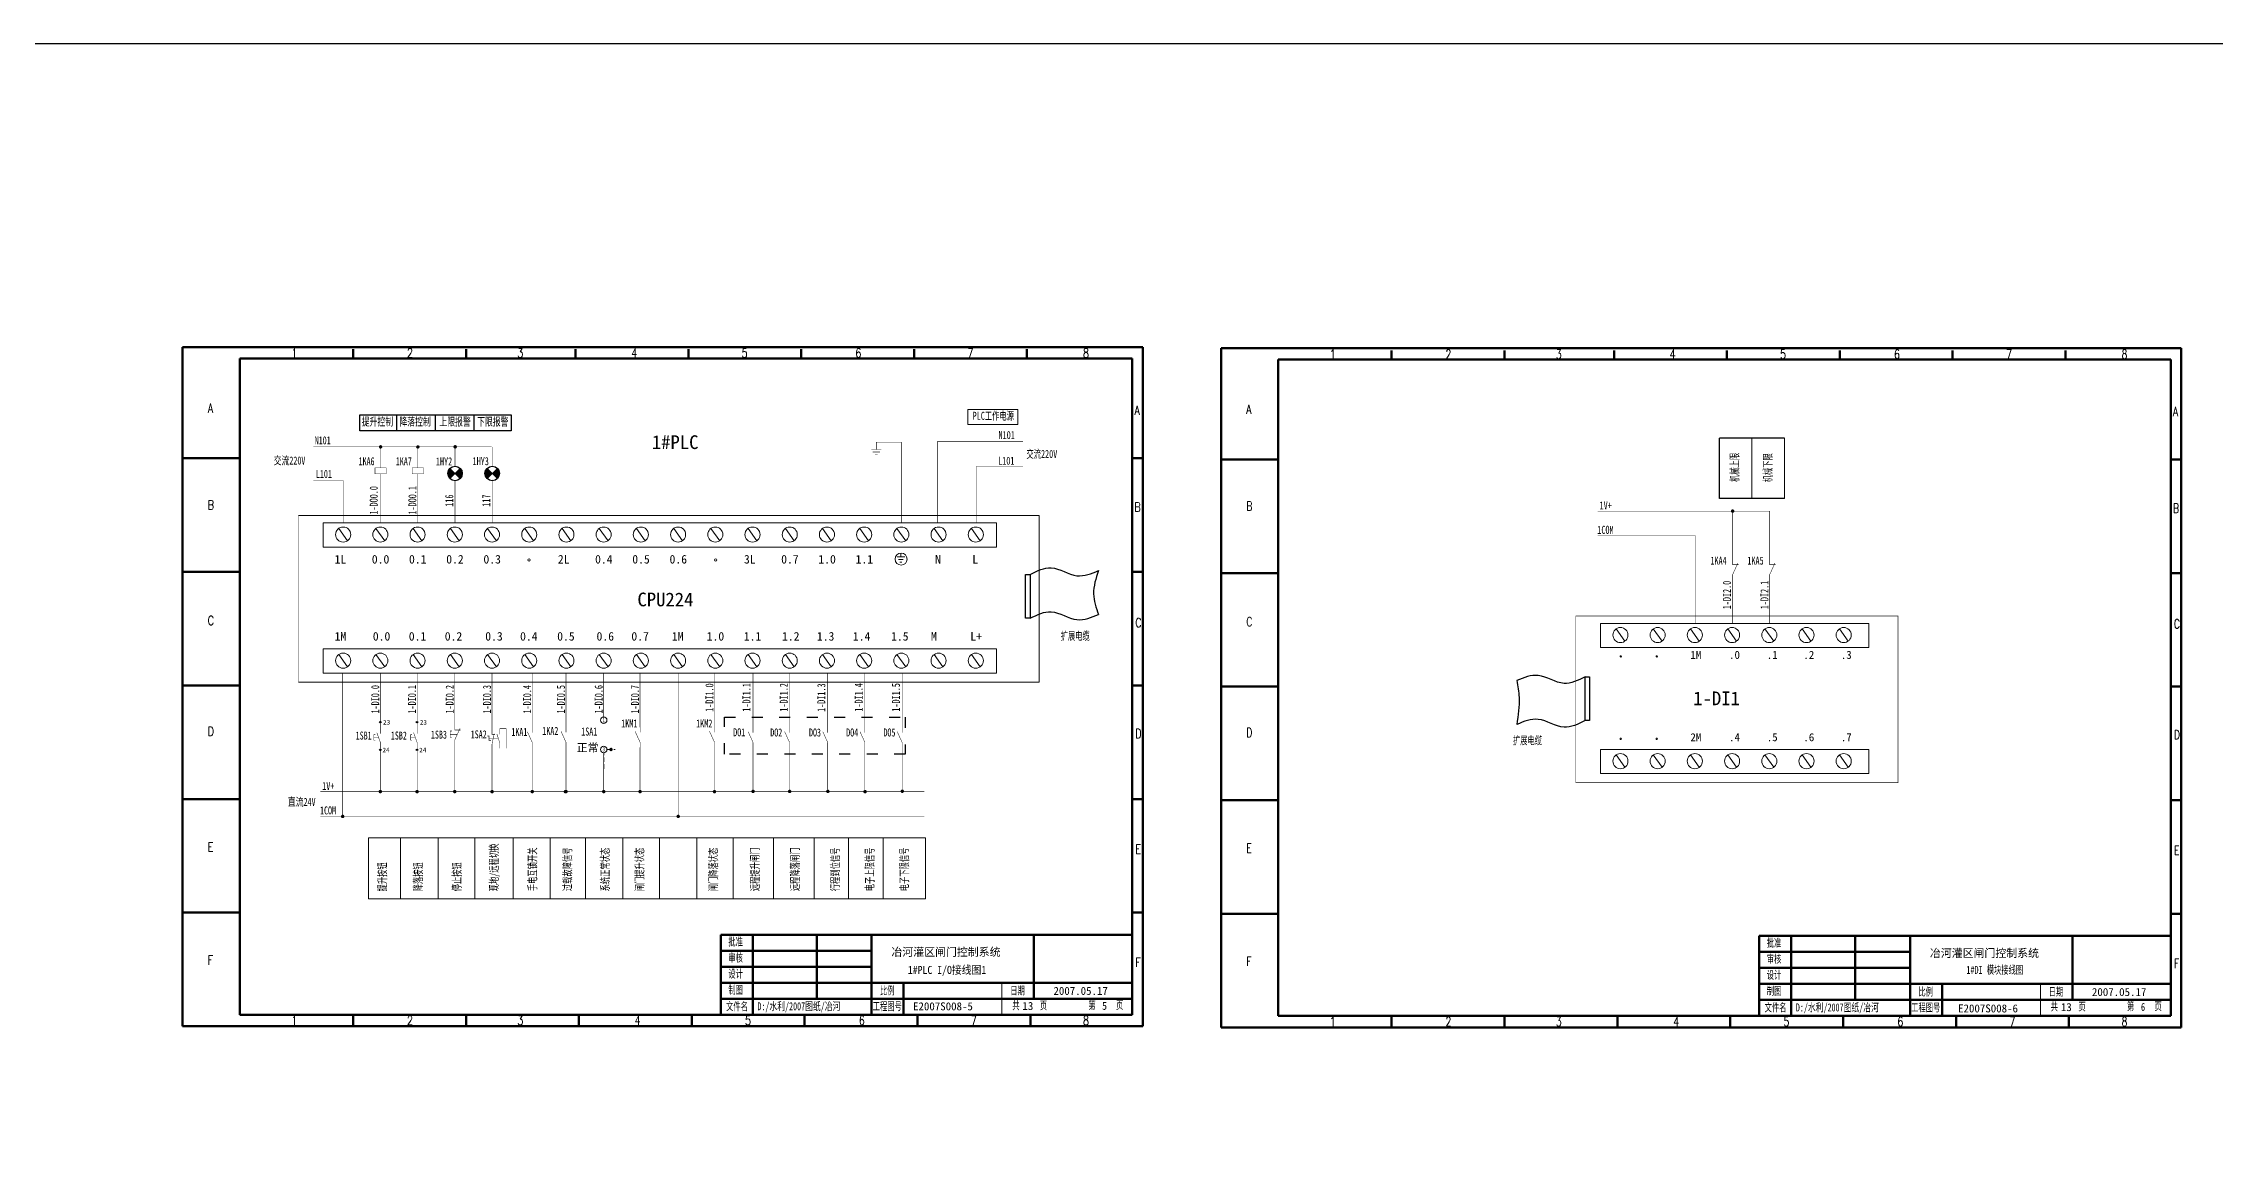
# Model space of a CAD drawing. Header units: millimetres. Extents: x 351 to 10319, y -5939 to 5511.
# Drawn here: x 4381 to 5331, y -2299 to -1812 of the extents above; entities that cross this region are included whole.
import ezdxf
from ezdxf.enums import TextEntityAlignment as Align

# ---------------------------------------------------------------- set-up
doc = ezdxf.new("R2010")
doc.units = ezdxf.units.MM
doc.linetypes.add('ACAD_ISO03W100', pattern=[30, 12, -18])
doc.linetypes.add('DASHED', pattern=[0.75, 0.5, -0.25])
for name, color, linetype in [('40', 7, 'Continuous'), ('41', 7, 'Continuous'), ('DIM', 7, 'Continuous'), ('ELEMENT', 3, 'Continuous')]:
    doc.layers.add(name, color=color, linetype=linetype)
doc.styles.add('HZ', font='txt.shx', dxfattribs={"width": 0.65, "bigfont": 'hztxt.shx'})
doc.styles.add('song', font='SimSun.ttf', dxfattribs={"width": 0.65})
doc.styles.add('仿宋', font='SIMFANG.TTF', dxfattribs={"width": 0.65})

# ---------------------------------------------------------------- blocks, each defined once
blk = doc.blocks.new('动合（常开）触点')
at = {"const_width": 0.202}
for points in [[(-1.09, 2.24), (1.07, -2.52)], [(1.07, 3.97), (1.07, 1.81)], [(1.07, -2.52), (1.07, -4.68)]]:
    blk.add_lwpolyline(points, dxfattribs=at)
at = {"flags": 9}
blk.add_attdef('S', (1.07, 3.97), '', height=0.0000576, dxfattribs=at)
blk = doc.blocks.new('信号灯')
for p, q in [((2.04, -2.25), (-2.44, 2.24)), ((2.04, 2.24), (-2.44, -2.25))]:
    blk.add_line(p, q)
at = {"const_width": 0.202}
blk.add_lwpolyline([(-0.2, 5.47), (-0.2, 3.16)], dxfattribs=at)
blk.add_circle((-0.2, -0.01), 3.17)
for points in [[(-1.32, -1.13), (-3.26, 0.82), (-0.2, -0.01), (-2.44, 2.24)], [(-2.14, -1.95), (-3.26, -0.83), (-1.32, -1.13), (-3.26, 0.82)], [(0.92, 1.12), (2.86, -0.83), (-0.2, -0.01), (2.04, -2.25)], [(1.74, 1.94), (2.86, 0.82), (0.92, 1.12), (2.86, -0.83)], [(2.04, 2.24), (2.04, 2.24), (1.74, 1.94), (2.86, 0.82)], [(-2.44, -2.25), (-2.44, -2.25), (-2.14, -1.95), (-3.26, -0.83)]]:
    blk.add_solid(points)
at = {"flags": 9}
blk.add_attdef('S', (-0.2, 5.47), '', height=0.0000576, dxfattribs=at)
at = {"layer": 'ELEMENT', "flags": 9}
blk.add_attdef('S', (-0.2, 5.47), '', height=0.0000576, dxfattribs=at)
blk = doc.blocks.new('操作器件')
at = {"const_width": 0.202}
for points in [[(-2.76, 1.83), (2.14, 1.83), (2.14, -0.77), (-2.76, -0.77), (-2.76, 1.83)], [(-0.31, 4.85), (-0.31, 1.83)], [(-0.31, -3.79), (-0.31, -0.77)]]:
    blk.add_lwpolyline(points, dxfattribs=at)
at = {"flags": 9}
blk.add_attdef('S', (-0.31, 4.85), '', height=0.0000576, dxfattribs=at)
blk = doc.blocks.new('接地')
at = {"const_width": 0.202}
for points in [[(-2.16, 1.08), (2.16, 1.08)], [(-1.62, 0), (1.62, 0)], [(0, 4.32), (0, 1.08)], [(-0.54, -1.08), (0.54, -1.08)]]:
    blk.add_lwpolyline(points, dxfattribs=at)
at = {"flags": 9}
blk.add_attdef('S', (0, 4.32), '', height=0.0000576, dxfattribs=at)
blk = doc.blocks.new('按钮开关1')
at = {"const_width": 0.202}
for points in [[(-1.41, 1.25), (-2.05, 1.25), (-2.05, -1.2), (-1.41, -1.2)], [(-2.05, 0), (0, 0)], [(0.75, -4.51), (0.75, -2.1), (-0.78, 2.1)], [(0.75, 4.13), (0.75, 1.68)]]:
    blk.add_lwpolyline(points, dxfattribs=at)
at = {"flags": 9}
blk.add_attdef('S', (0.75, 4.13), '', height=0.0000576, dxfattribs=at)
blk = doc.blocks.new('按钮开关2')
at = {"const_width": 0.202}
for points in [[(-2.27, 1.44), (-3.14, 1.44), (-3.14, -1.41), (-2.27, -1.41)], [(-3.14, 0), (0, 0)], [(-1.12, 4.03), (-1.12, 1.87), (1.47, 1.87)], [(-1.12, -4.61), (-1.12, -2.45), (1.19, 2.59)]]:
    blk.add_lwpolyline(points, dxfattribs=at)
blk = doc.blocks.new('动断（常闭）触点')
at = {"const_width": 0.202}
for points in [[(-1.15, 3.96), (-1.15, 1.8), (1.44, 1.8)], [(-1.15, -4.68), (-1.15, -2.52), (1.15, 2.52)]]:
    blk.add_lwpolyline(points, dxfattribs=at)
at = {"flags": 9}
blk.add_attdef('S', (-1.15, 3.96), '', height=0.0000576, dxfattribs=at)

msp = doc.modelspace()

# ---------------------------------------------------------------- linework, layer by layer
at = {"color": 0, "lineweight": 50}
for p, q in [((4862.094, -1944.479), (4442.094, -1944.479)), ((4516.73, -1945.446), (4516.73, -1949.452)), ((4566.1, -1945.446), (4566.1, -1949.452)), ((4613.984, -1945.446), (4613.984, -1949.452)), ((4663.354, -1945.446), (4663.354, -1949.452)), ((4712.724, -1945.446), (4712.724, -1949.452)), ((4762.093, -1945.446), (4762.093, -1949.452)), ((4811.463, -1945.446), (4811.463, -1949.452)), ((5316.335, -1944.984), (4896.335, -1944.984)), ((4970.971, -1945.951), (4970.971, -1949.956)), ((5020.34, -1945.951), (5020.34, -1949.956)), ((5068.224, -1945.951), (5068.224, -1949.956)), ((5117.594, -1945.951), (5117.594, -1949.956)), ((5166.964, -1945.951), (5166.964, -1949.956)), ((5216.334, -1945.951), (5216.334, -1949.956)), ((5265.703, -1945.951), (5265.703, -1949.956)), ((4467.094, -1993.136), (4442.094, -1993.136)), ((4862.094, -1993.136), (4857.49, -1993.136)), ((4921.335, -1993.64), (4896.335, -1993.64)), ((5316.335, -1993.64), (5311.731, -1993.64)), ((4467.094, -2042.797), (4442.094, -2042.797)), ((4862.094, -2042.797), (4857.49, -2042.797)), ((4921.335, -2043.302), (4896.335, -2043.302)), ((5316.335, -2043.302), (5311.731, -2043.302)), ((4467.094, -2092.459), (4442.094, -2092.459)), ((4861.656, -2092.459), (4857.49, -2092.459)), ((4921.335, -2092.963), (4896.335, -2092.963)), ((5315.896, -2092.963), (5311.731, -2092.963)), ((4467.094, -2142.12), (4442.094, -2142.12)), ((4862.094, -2142.12), (4857.49, -2142.12)), ((4921.335, -2142.625), (4896.335, -2142.625)), ((5316.335, -2142.625), (5311.731, -2142.625)), ((4467.094, -2191.782), (4442.094, -2191.782)), ((4862.094, -2191.782), (4857.49, -2191.782)), ((4921.335, -2192.286), (4896.335, -2192.286)), ((5316.335, -2192.286), (5311.731, -2192.286)), ((4516.73, -2236.481), (4516.73, -2241.443)), ((4566.1, -2236.481), (4566.1, -2241.443)), ((4615.47, -2236.481), (4615.47, -2241.443)), ((4664.84, -2236.481), (4664.84, -2241.443)), ((4714.21, -2236.481), (4714.21, -2241.443)), ((4763.579, -2236.481), (4763.579, -2241.443)), ((4812.949, -2236.481), (4812.949, -2241.443)), ((4970.971, -2236.986), (4970.971, -2241.947)), ((5020.34, -2236.986), (5020.34, -2241.947)), ((5069.71, -2236.986), (5069.71, -2241.947)), ((5119.08, -2236.986), (5119.08, -2241.947)), ((5168.45, -2236.986), (5168.45, -2241.947)), ((5217.82, -2236.986), (5217.82, -2241.947)), ((5267.189, -2236.986), (5267.189, -2241.947)), ((4862.094, -2241.479), (4442.104, -2241.479)), ((5316.335, -2241.984), (4896.344, -2241.984))]:
    msp.add_line(p, q, dxfattribs=at)
for p, q in [((4519.691, -1974.172), (4585.832, -1974.172)), ((4519.691, -1981.114), (4519.691, -1974.172)), ((4535.766, -1981.114), (4535.766, -1974.172)), ((4552.68, -1981.114), (4552.68, -1974.172)), ((4569.676, -1981.114), (4569.676, -1974.172)), ((4585.832, -1974.172), (4585.832, -1981.114)), ((4585.832, -1981.114), (4519.691, -1981.114)), ((5142.785, -1984.349), (5114.336, -1984.349)), ((5114.336, -2010.742), (5114.336, -1984.349)), ((5142.785, -2010.742), (5114.336, -2010.742)), ((4810.87, -2043.899), (4812.878, -2043.899)), ((4810.87, -2063.082), (4810.87, -2043.899)), ((4812.878, -2043.899), (4812.878, -2063.082)), ((4812.878, -2063.082), (4810.87, -2063.082)), ((5055.555, -2107.85), (5055.555, -2088.666)), ((5055.555, -2088.666), (5057.563, -2088.666)), ((5057.563, -2088.666), (5057.563, -2107.85)), ((5057.563, -2107.85), (5055.555, -2107.85))]:
    msp.add_line(p, q)
at = {"lineweight": 9}
for p, q in [((4807.505, -1971.779), (4785.521, -1971.779)), ((4785.521, -1978.305), (4785.521, -1971.779)), ((4807.505, -1971.779), (4807.505, -1978.305)), ((4807.505, -1978.305), (4785.521, -1978.305)), ((5128.561, -1984.349), (5128.561, -2010.742)), ((5142.785, -1984.349), (5142.785, -2010.742)), ((4492.829, -2018.163), (4816.736, -2018.163)), ((4503.641, -2021.354), (4798.065, -2021.354)), ((4503.641, -2031.949), (4503.641, -2021.354)), ((4798.065, -2021.354), (4798.065, -2031.949)), ((4816.736, -2018.163), (4816.736, -2091.032)), ((4798.065, -2031.949), (4503.641, -2031.949)), ((4510.428, -2023.79), (4514.264, -2029.165)), ((4526.706, -2023.79), (4530.542, -2029.165)), ((4542.984, -2023.79), (4546.82, -2029.165)), ((4559.262, -2023.79), (4563.098, -2029.165)), ((4575.54, -2023.79), (4579.376, -2029.165)), ((4591.818, -2023.79), (4595.654, -2029.165)), ((4608.096, -2023.79), (4611.932, -2029.165)), ((4624.374, -2023.79), (4628.21, -2029.165)), ((4640.652, -2023.79), (4644.488, -2029.165)), ((4656.93, -2023.79), (4660.766, -2029.165)), ((4673.208, -2023.79), (4677.044, -2029.165)), ((4689.486, -2023.79), (4693.322, -2029.165)), ((4705.764, -2023.79), (4709.6, -2029.165)), ((4722.042, -2023.79), (4725.878, -2029.165)), ((4738.32, -2023.79), (4742.156, -2029.165)), ((4754.598, -2023.79), (4758.434, -2029.165)), ((4770.876, -2023.79), (4774.712, -2029.165)), ((4787.154, -2023.79), (4790.99, -2029.165)), ((4754.65, -2036.174), (4757.992, -2036.174)), ((4755.254, -2037.383), (4757.228, -2037.383)), ((4755.859, -2038.528), (4756.75, -2038.528)), ((4756.321, -2036.174), (4756.321, -2034.933)), ((5062.334, -2075.893), (5062.334, -2065.298)), ((5062.334, -2065.298), (5179.649, -2065.298)), ((5069.121, -2067.734), (5072.957, -2073.109)), ((5085.399, -2067.734), (5089.235, -2073.109)), ((5101.677, -2067.734), (5105.513, -2073.109)), ((5117.955, -2067.734), (5121.791, -2073.109)), ((5134.233, -2067.734), (5138.069, -2073.109)), ((5150.511, -2067.734), (5154.347, -2073.109)), ((5166.789, -2067.734), (5170.625, -2073.109)), ((5179.649, -2075.893), (5179.649, -2065.298)), ((4503.641, -2087.081), (4503.641, -2076.486)), ((4503.641, -2076.486), (4798.065, -2076.486)), ((4510.428, -2078.922), (4514.264, -2084.297)), ((4526.706, -2078.922), (4530.542, -2084.297)), ((4542.984, -2078.922), (4546.82, -2084.297)), ((4559.262, -2078.922), (4563.098, -2084.297)), ((4575.54, -2078.922), (4579.376, -2084.297)), ((4591.818, -2078.922), (4595.654, -2084.297)), ((4608.096, -2078.922), (4611.932, -2084.297)), ((4624.374, -2078.922), (4628.21, -2084.297)), ((4640.652, -2078.922), (4644.488, -2084.297)), ((4656.93, -2078.922), (4660.766, -2084.297)), ((4673.208, -2078.922), (4677.044, -2084.297)), ((4689.486, -2078.922), (4693.322, -2084.297)), ((4705.764, -2078.922), (4709.6, -2084.297)), ((4722.042, -2078.922), (4725.878, -2084.297)), ((4738.32, -2078.922), (4742.156, -2084.297)), ((4754.598, -2078.922), (4758.434, -2084.297)), ((4770.876, -2078.922), (4774.712, -2084.297)), ((4787.154, -2078.922), (4790.99, -2084.297)), ((4798.065, -2076.486), (4798.065, -2087.081)), ((5179.649, -2075.893), (5062.334, -2075.893)), ((4798.065, -2087.081), (4503.641, -2087.081)), ((4816.736, -2091.032), (4492.829, -2091.032)), ((5062.334, -2120.43), (5179.649, -2120.43)), ((5062.334, -2131.025), (5062.334, -2120.43)), ((5069.121, -2122.866), (5072.957, -2128.241)), ((5085.399, -2122.866), (5089.235, -2128.241)), ((5101.677, -2122.866), (5105.513, -2128.241)), ((5117.955, -2122.866), (5121.791, -2128.241)), ((5134.233, -2122.866), (5138.069, -2128.241)), ((5150.511, -2122.866), (5154.347, -2128.241)), ((5166.789, -2122.866), (5170.625, -2128.241)), ((5179.649, -2131.025), (5179.649, -2120.43)), ((5179.649, -2131.025), (5062.334, -2131.025)), ((4523.434, -2159.119), (4767.12, -2159.119)), ((4523.453, -2185.726), (4523.453, -2159.119)), ((4537.459, -2159.119), (4537.459, -2185.726)), ((4553.839, -2159.119), (4553.839, -2185.726)), ((4569.946, -2159.119), (4569.946, -2185.726)), ((4586.727, -2159.119), (4586.727, -2185.726)), ((4602.84, -2159.119), (4602.84, -2185.726)), ((4618.417, -2159.119), (4618.417, -2185.726)), ((4634.752, -2159.119), (4634.752, -2185.726)), ((4650.774, -2159.119), (4650.774, -2185.726)), ((4666.98, -2159.119), (4666.98, -2185.726)), ((4683.003, -2159.119), (4683.003, -2185.726)), ((4700.655, -2159.119), (4700.655, -2185.726)), ((4718.307, -2159.119), (4718.307, -2185.726)), ((4733.41, -2159.119), (4733.41, -2185.726)), ((4748.513, -2159.119), (4748.513, -2185.726)), ((4767.138, -2159.119), (4767.138, -2185.726)), ((4767.138, -2185.726), (4523.453, -2185.726))]:
    msp.add_line(p, q, dxfattribs=at)
at = {"linetype": 'ACAD_ISO03W100', "ltscale": 0.4}
for p, q in [((4679.127, -2106.258), (4758.157, -2106.258)), ((4679.127, -2122.491), (4679.127, -2106.258)), ((4758.157, -2106.258), (4758.157, -2122.491)), ((4758.157, -2122.491), (4679.127, -2122.491))]:
    msp.add_line(p, q, dxfattribs=at)
at = {"linetype": 'DASHED', "lineweight": 9, "ltscale": 4}
for p, q in [((4626.323, -2128.923), (4626.323, -2121.854)), ((4627.721, -2120.456), (4631.318, -2120.456))]:
    msp.add_line(p, q, dxfattribs=at)
at = {"lineweight": 20}
for p, q in [((4800.49, -2222.481), (4800.49, -2236.481)), ((5254.731, -2222.986), (5254.731, -2236.986))]:
    msp.add_line(p, q, dxfattribs=at)
msp.add_lwpolyline([(2066.199, -1811.726), (7008.567, -1811.726), (7008.567, -2786.942), (2066.199, -2786.942)], close=True)
for points, const_width in [([(4577.363, -1988.124), (4499.292, -1988.124)], 0.2), ([(4528.724, -1990.771), (4528.724, -1988.124)], 0.2), ([(4528.724, -1994.29), (4528.724, -1990.771)], 0.2), ([(4545.002, -1990.771), (4545.002, -1988.124)], 0.2), ([(4545.002, -1994.29), (4545.002, -1990.771)], 0.2), ([(4561.28, -1994.29), (4561.28, -1988.124)], 0.2), ([(4577.558, -1991.417), (4577.558, -1988.124)], 0.2), ([(4577.558, -1994.29), (4577.558, -1991.417)], 0.2), ([(4756.516, -2021.354), (4756.516, -1986.04), (4745.57, -1986.04)], 0.2), ([(4772.254, -1996.694), (4772.254, -1985.872), (4789.218, -1985.872)], 0.2), ([(4789.218, -1985.872), (4809.736, -1985.872)], 0.2), ([(4512.528, -2021.354), (4512.528, -2002.973), (4499.305, -2002.973)], 0.2), ([(4528.724, -2002.932), (4528.724, -2021.354)], 0.2), ([(4545.002, -2002.548), (4545.002, -2021.354)], 0.2), ([(4561.28, -2002.746), (4561.28, -2021.354)], 0.2), ([(4577.558, -2002.473), (4577.558, -2021.354)], 0.2), ([(4772.254, -2021.354), (4772.254, -1996.694)], 0.2), ([(4789.218, -2021.354), (4789.218, -1996.694)], 0.2), ([(4789.218, -1996.694), (4809.736, -1996.694)], 0.2), ([(4492.829, -2018.163), (4816.736, -2018.163), (4816.736, -2091.032), (4492.829, -2091.032), (4492.829, -2018.163)], 0.2), ([(5136.32, -2016.217), (5061.014, -2016.217)], 0.2), ([(5120.113, -2037.506), (5120.113, -2016.217)], 0.2), ([(5136.32, -2037.506), (5136.32, -2016.217)], 0.2), ([(5061.014, -2027.042), (5103.859, -2027.042), (5103.859, -2065.298)], 0.2), ([(5120.113, -2046.148), (5120.113, -2065.298)], 0.2), ([(5136.32, -2046.148), (5136.32, -2065.298)], 0.2), ([(5051.522, -2062.107), (5192.457, -2062.107), (5192.457, -2134.976), (5051.522, -2134.976), (5051.522, -2062.107)], 0.2), ([(4512.148, -2149.724), (4512.148, -2087.081)], 0.2), ([(4528.609, -2108.17), (4528.609, -2087.081)], 0.2), ([(4544.678, -2108.17), (4544.678, -2087.081)], 0.2), ([(4561.165, -2109.786), (4561.165, -2087.081)], 0.2), ([(4577.471, -2106.163), (4577.471, -2087.081)], 0.2), ([(4595.064, -2110.912), (4595.064, -2087.081)], 0.2), ([(4609.825, -2110.826), (4609.825, -2086.995)], 0.2), ([(4626.323, -2106.27), (4626.323, -2087.081)], 0.2), ([(4642.216, -2110.826), (4642.216, -2087.081)], 0.2), ([(4658.89, -2149.724), (4658.89, -2087.081)], 0.2), ([(4674.772, -2110.826), (4674.772, -2086.995)], 0.2), ([(4691.639, -2110.912), (4691.639, -2087.081)], 0.2), ([(4707.61, -2110.912), (4707.61, -2087.081)], 0.2), ([(4724.297, -2110.912), (4724.297, -2087.081)], 0.2), ([(4740.575, -2110.912), (4740.575, -2087.081)], 0.2), ([(4756.853, -2110.912), (4756.853, -2087.081)], 0.2), ([(4577.471, -2111.227), (4577.471, -2106.163)], 0.2), ([(4528.609, -2111.08), (4528.609, -2108.817)], 0.2), ([(4544.678, -2111.08), (4544.678, -2108.817)], 0.2), ([(4575.36, -2114.565), (4576.165, -2114.565), (4576.165, -2116.437), (4576.945, -2116.437)], 0.202), ([(4576.165, -2115.501), (4580.187, -2115.501)], 0.202), ([(4577.471, -2111.659), (4577.471, -2113.819), (4578.701, -2113.819)], 0.202), ([(4577.471, -2120.301), (4577.471, -2118.14), (4578.41, -2113.519)], 0.202), ([(4577.471, -2111.659), (4577.471, -2111.227)], 0.2), ([(4580.868, -2120.013), (4580.868, -2117.598), (4579.598, -2113.689)], 0.202), ([(4580.868, -2111.371), (4580.868, -2113.819)], 0.202), ([(4580.868, -2111.371), (4583.64, -2111.371), (4583.64, -2120.022)], 0.2), ([(4528.609, -2119.722), (4528.609, -2120.312)], 0.2), ([(4528.609, -2120.958), (4528.609, -2138.898)], 0.2), ([(4544.678, -2119.722), (4544.678, -2120.312)], 0.2), ([(4544.678, -2120.958), (4544.678, -2138.898)], 0.2), ([(4561.165, -2118.428), (4561.165, -2138.898)], 0.2), ([(4577.471, -2120.301), (4577.471, -2121.747)], 0.2), ([(4577.471, -2121.747), (4577.471, -2138.898)], 0.2), ([(4595.064, -2119.554), (4595.058, -2139.273)], 0.2), ([(4609.825, -2119.468), (4609.82, -2139.187)], 0.2), ([(4626.322, -2121.854), (4626.318, -2138.685)], 0.2), ([(4642.216, -2119.468), (4642.211, -2139.187)], 0.2), ([(4674.772, -2119.468), (4674.767, -2139.187)], 0.2), ([(4691.639, -2119.554), (4691.633, -2139.273)], 0.2), ([(4707.61, -2119.554), (4707.605, -2139.273)], 0.2), ([(4724.297, -2119.554), (4724.291, -2139.273)], 0.2), ([(4740.575, -2119.554), (4740.569, -2139.273)], 0.2), ([(4756.853, -2119.554), (4756.847, -2139.273)], 0.2), ([(4502.322, -2138.898), (4766.621, -2138.898)], 0.2), ([(4502.322, -2149.724), (4766.621, -2149.724)], 0.2)]:
    msp.add_lwpolyline(points, dxfattribs=dict(const_width=const_width))
at = {"const_width": 0.75}
for points in [[(4528.349, -1988.124, 1), (4529.099, -1988.124, 1)], [(4544.64, -1988.152, 1), (4545.39, -1988.152, 1)], [(4560.969, -1988.124, 1), (4561.719, -1988.124, 1)], [(5119.738, -2016.217, 1), (5120.488, -2016.217, 1)], [(4629.145, -2120.456, 1), (4629.895, -2120.456, 1)], [(4528.234, -2138.898, 1), (4528.984, -2138.898, 1)], [(4544.303, -2138.898, 1), (4545.053, -2138.898, 1)], [(4560.79, -2138.873, 1), (4561.54, -2138.873, 1)], [(4577.096, -2138.898, 1), (4577.846, -2138.898, 1)], [(4594.689, -2138.873, 1), (4595.439, -2138.873, 1)], [(4609.16, -2138.898, 1), (4609.91, -2138.898, 1)], [(4609.45, -2138.873, 1), (4610.2, -2138.873, 1)], [(4625.948, -2138.873, 1), (4626.698, -2138.873, 1)], [(4641.841, -2138.873, 1), (4642.591, -2138.873, 1)], [(4674.397, -2138.873, 1), (4675.147, -2138.873, 1)], [(4691.272, -2138.79, 1), (4692.022, -2138.79, 1)], [(4707.269, -2138.79, 1), (4708.019, -2138.79, 1)], [(4723.978, -2138.79, 1), (4724.728, -2138.79, 1)], [(4740.251, -2138.898, 1), (4741.001, -2138.898, 1)], [(4756.54, -2138.718, 1), (4757.29, -2138.718, 1)], [(4511.773, -2149.724, 1), (4512.523, -2149.724, 1)], [(4658.515, -2149.724, 1), (4659.265, -2149.724, 1)]]:
    msp.add_lwpolyline(points, format="xyb", close=True, dxfattribs=at)
at = {"lineweight": 9}
for centre, radius in [((4512.346, -2026.478), 3.302), ((4528.624, -2026.478), 3.302), ((4544.902, -2026.478), 3.302), ((4561.18, -2026.478), 3.302), ((4577.458, -2026.478), 3.302), ((4593.736, -2026.478), 3.302), ((4610.014, -2026.478), 3.302), ((4626.292, -2026.478), 3.302), ((4642.57, -2026.478), 3.302), ((4658.848, -2026.478), 3.302), ((4675.126, -2026.478), 3.302), ((4691.404, -2026.478), 3.302), ((4707.682, -2026.478), 3.302), ((4723.96, -2026.478), 3.302), ((4740.238, -2026.478), 3.302), ((4756.516, -2026.478), 3.302), ((4772.794, -2026.478), 3.302), ((4789.072, -2026.478), 3.302), ((4756.389, -2037.206), 2.637), ((5071.039, -2070.422), 3.302), ((5087.317, -2070.422), 3.302), ((5103.595, -2070.422), 3.302), ((5119.873, -2070.422), 3.302), ((5136.151, -2070.422), 3.302), ((5152.429, -2070.422), 3.302), ((5168.707, -2070.422), 3.302), ((4512.346, -2081.61), 3.302), ((4528.624, -2081.61), 3.302), ((4544.902, -2081.61), 3.302), ((4561.18, -2081.61), 3.302), ((4577.458, -2081.61), 3.302), ((4593.736, -2081.61), 3.302), ((4610.014, -2081.61), 3.302), ((4626.292, -2081.61), 3.302), ((4642.57, -2081.61), 3.302), ((4658.848, -2081.61), 3.302), ((4675.126, -2081.61), 3.302), ((4691.404, -2081.61), 3.302), ((4707.682, -2081.61), 3.302), ((4723.96, -2081.61), 3.302), ((4740.238, -2081.61), 3.302), ((4756.516, -2081.61), 3.302), ((4772.794, -2081.61), 3.302), ((4789.072, -2081.61), 3.302), ((4626.323, -2107.668), 1.398), ((4626.323, -2120.456), 1.398), ((5071.039, -2125.554), 3.302), ((5087.317, -2125.554), 3.302), ((5103.595, -2125.554), 3.302), ((5119.873, -2125.554), 3.302), ((5136.151, -2125.554), 3.302), ((5152.429, -2125.554), 3.302), ((5168.707, -2125.554), 3.302)]:
    msp.add_circle(centre, radius, dxfattribs=at)
for centre in [(4528.609, -2108.494), (4544.678, -2108.494), (4528.609, -2120.635), (4544.678, -2120.635)]:
    msp.add_circle(centre, 0.323)
for centre, radius, start, end in [((4528.783, -1988.124), 0.375, 0, 180), ((4528.783, -1988.124), 0.375, 180, 0), ((4545.015, -1988.152), 0.375, 0, 180), ((4545.015, -1988.152), 0.375, 180, 0), ((4561.344, -1988.152), 0.375, 0, 180), ((4561.344, -1988.152), 0.375, 180, 0), ((5120.113, -2016.217), 0.375, 0, 180), ((5120.113, -2016.217), 0.375, 180, 0), ((4593.658, -2037.579), 0.469, 0, 180), ((4593.658, -2037.579), 0.469, 180, 0), ((4675.316, -2037.579), 0.469, 0, 180), ((4675.316, -2037.579), 0.469, 180, 0), ((5071.208, -2079.786), 0.312, 0, 180), ((5071.208, -2079.786), 0.312, 180, 0), ((5086.952, -2079.786), 0.312, 0, 180), ((5086.952, -2079.786), 0.312, 180, 0), ((5071.208, -2115.799), 0.312, 0, 180), ((5071.208, -2115.799), 0.312, 180, 0), ((5086.952, -2115.799), 0.312, 0, 180), ((5086.952, -2115.799), 0.312, 180, 0), ((4528.609, -2138.898), 0.375, 0, 180), ((4528.609, -2138.898), 0.375, 180, 0), ((4544.678, -2138.898), 0.375, 0, 180), ((4544.678, -2138.898), 0.375, 180, 0), ((4561.165, -2138.898), 0.375, 0, 180), ((4561.165, -2138.898), 0.375, 180, 0), ((4577.471, -2138.898), 0.375, 0, 180), ((4577.471, -2138.898), 0.375, 180, 0), ((4595.126, -2138.853), 0.375, 0, 180), ((4595.126, -2138.853), 0.375, 180, 0), ((4609.907, -2138.853), 0.375, 0, 180), ((4609.907, -2138.853), 0.375, 180, 0), ((4626.406, -2138.853), 0.375, 0, 180), ((4626.406, -2138.853), 0.375, 180, 0), ((4642.279, -2138.853), 0.375, 0, 180), ((4642.279, -2138.853), 0.375, 180, 0), ((4674.835, -2138.853), 0.375, 0, 180), ((4674.835, -2138.853), 0.375, 180, 0), ((4691.584, -2138.724), 0.375, 0, 180), ((4691.584, -2138.724), 0.375, 180, 0), ((4707.639, -2138.898), 0.375, 0, 180), ((4707.639, -2138.898), 0.375, 180, 0), ((4724.348, -2138.898), 0.375, 0, 180), ((4724.348, -2138.898), 0.375, 180, 0), ((4740.626, -2138.898), 0.375, 0, 180), ((4740.626, -2138.898), 0.375, 180, 0), ((4756.848, -2138.64), 0.375, 0, 180), ((4756.848, -2138.64), 0.375, 180, 0), ((4512.148, -2149.724), 0.375, 0, 180), ((4512.148, -2149.724), 0.375, 180, 0), ((4658.89, -2149.724), 0.375, 0, 180), ((4658.89, -2149.724), 0.375, 180, 0)]:
    msp.add_arc(centre, radius, start, end, dxfattribs=at)
for points, start_tangent in [([(4812.878, -2043.899), (4822.072, -2041.011), (4833.331, -2044.475), (4842.734, -2042.249)], (0.994873, 0.1011319)), ([(4812.878, -2063.082), (4822.072, -2060.195), (4833.331, -2063.659), (4842.734, -2061.432)], (0.994873, 0.1011319)), ([(5055.555, -2088.666), (5046.361, -2091.553), (5035.102, -2088.09), (5025.699, -2090.316)], (-0.994873, -0.1011319)), ([(5055.555, -2107.85), (5046.361, -2110.737), (5035.102, -2107.273), (5025.699, -2109.5)], (-0.994873, -0.1011319))]:
    msp.add_spline(points, degree=3, dxfattribs=dict(start_tangent=start_tangent))
for points in [[(4842.734, -2042.249), (4840.572, -2052.405), (4842.734, -2061.432)], [(5025.699, -2090.316), (5026.691, -2097.67), (5025.699, -2109.5)]]:
    msp.add_spline(points, degree=3)
at = {"layer": '40', "color": 0, "lineweight": 50}
for p, q in [((4857.49, -1949.489), (4467.094, -1949.489)), ((4857.49, -2236.481), (4857.49, -1949.489)), ((5311.731, -1949.993), (4921.335, -1949.993)), ((5311.731, -2236.986), (5311.731, -1949.993)), ((4677.49, -2236.481), (4677.49, -2201.481)), ((4677.49, -2201.481), (4857.49, -2201.481)), ((4691.49, -2236.481), (4691.49, -2201.481)), ((4719.49, -2229.481), (4719.49, -2201.481)), ((4743.49, -2236.481), (4743.49, -2201.481)), ((4814.49, -2229.481), (4814.49, -2201.481)), ((5131.731, -2201.986), (5311.731, -2201.986)), ((5131.731, -2236.986), (5131.731, -2201.986)), ((5145.731, -2236.986), (5145.731, -2201.986)), ((5173.731, -2229.986), (5173.731, -2201.986)), ((5197.731, -2236.986), (5197.731, -2201.986)), ((5268.731, -2229.986), (5268.731, -2201.986)), ((4677.49, -2208.481), (4743.49, -2208.481)), ((5131.731, -2208.986), (5197.731, -2208.986)), ((4677.49, -2215.481), (4743.49, -2215.481)), ((5131.731, -2215.986), (5197.731, -2215.986)), ((4677.49, -2222.481), (4857.49, -2222.481)), ((4677.49, -2229.481), (4857.49, -2229.481)), ((4757.49, -2236.481), (4757.49, -2222.481)), ((4757.49, -2236.481), (4757.49, -2222.481)), ((4814.49, -2229.481), (4814.49, -2222.481)), ((5131.731, -2222.986), (5311.731, -2222.986)), ((5131.731, -2229.986), (5311.731, -2229.986)), ((5211.731, -2236.986), (5211.731, -2222.986)), ((5211.731, -2236.986), (5211.731, -2222.986)), ((5268.731, -2229.986), (5268.731, -2222.986)), ((4467.092, -2236.481), (4857.49, -2236.481)), ((4921.332, -2236.986), (5311.731, -2236.986))]:
    msp.add_line(p, q, dxfattribs=at)
at = {"layer": '41', "color": 0, "lineweight": 50}
for p, q in [((4442.094, -1944.479), (4442.094, -2241.481)), ((4862.094, -1944.479), (4862.094, -2241.481)), ((4896.335, -1944.984), (4896.335, -2241.985)), ((5316.335, -1944.984), (5316.335, -2241.985)), ((4467.094, -1949.489), (4467.094, -2236.481)), ((4921.335, -1949.993), (4921.335, -2236.986))]:
    msp.add_line(p, q, dxfattribs=at)

# ---------------------------------------------------------------- block references
for name, p in [('操作器件', (4529.034, -1999.142)), ('操作器件', (4545.312, -1999.142)), ('信号灯', (4561.482, -1999.759)), ('信号灯', (4577.76, -1999.759)), ('接地', (4745.57, -1990.361)), ('动断（常闭）触点', (5121.265, -2041.466)), ('动断（常闭）触点', (5137.472, -2041.466)), ('按钮开关1', (4527.861, -2115.21)), ('按钮开关1', (4543.93, -2115.21)), ('按钮开关2', (4562.284, -2113.819)), ('动合（常开）触点', (4593.995, -2114.878)), ('动合（常开）触点', (4608.756, -2114.792)), ('动合（常开）触点', (4641.148, -2114.792)), ('动合（常开）触点', (4673.704, -2114.792)), ('动合（常开）触点', (4690.57, -2114.878)), ('动合（常开）触点', (4706.541, -2114.878)), ('动合（常开）触点', (4723.228, -2114.878)), ('动合（常开）触点', (4739.506, -2114.878)), ('动合（常开）触点', (4755.784, -2114.878))]:
    msp.add_blockref(name, p)

# ---------------------------------------------------------------- texts
at = {"color": 0, "lineweight": 50, "style": 'HZ', "width": 0.75}
for s, p in [('1', (4489.715, -1949.1)), ('2', (4540.277, -1949.1)), ('3', (4588.54, -1949.1)), ('4', (4638.382, -1949.1)), ('5', (4686.645, -1949.1)), ('6', (4736.441, -1949.1)), ('7', (4785.47, -1949.1)), ('8', (4835.986, -1949.1)), ('1', (4943.955, -1949.604)), ('2', (4994.517, -1949.604)), ('3', (5042.78, -1949.604)), ('4', (5092.622, -1949.604)), ('5', (5140.886, -1949.604)), ('6', (5190.681, -1949.604)), ('7', (5239.711, -1949.604)), ('8', (5290.226, -1949.604)), ('A', (4453.134, -1973.221)), ('A', (4858.481, -1974.168)), ('A', (4907.374, -1973.725)), ('A', (5312.721, -1974.672)), ('B', (4453.134, -2015.514)), ('B', (4858.481, -2016.461)), ('B', (4907.374, -2016.018)), ('B', (5312.721, -2016.965)), ('C', (4453.134, -2066.06)), ('C', (4858.856, -2067.007)), ('C', (4907.374, -2066.564)), ('C', (5313.096, -2067.511)), ('D', (4453.134, -2114.542)), ('D', (4858.856, -2115.489)), ('D', (4907.374, -2115.046)), ('D', (5313.096, -2115.993)), ('E', (4453.134, -2165.088)), ('E', (4858.856, -2166.035)), ('E', (4907.374, -2165.592)), ('E', (5313.096, -2166.539)), ('F', (4453.134, -2214.602)), ('F', (4858.856, -2215.549)), ('F', (4907.374, -2215.106)), ('F', (5313.096, -2216.053)), ('1', (4489.715, -2240.921)), ('2', (4540.277, -2240.921)), ('3', (4588.54, -2240.921)), ('4', (4639.868, -2240.921)), ('5', (4688.131, -2240.921)), ('6', (4737.927, -2240.921)), ('7', (4786.956, -2240.921)), ('8', (4835.986, -2240.921)), ('1', (4943.955, -2241.426)), ('2', (4994.517, -2241.426)), ('3', (5042.78, -2241.426)), ('4', (5094.108, -2241.426)), ('5', (5142.371, -2241.426)), ('6', (5192.167, -2241.426)), ('7', (5241.197, -2241.426)), ('8', (5290.226, -2241.426))]:
    msp.add_text(s, height=4, dxfattribs=at).set_placement(p)
at = {"lineweight": 9, "style": 'song'}
for s, height, width, p in [('提升控制', 3.5, 0.7, (4520.468, -1978.871)), ('降落控制', 3.5, 0.7, (4536.981, -1978.871)), ('上限报警', 3.5, 0.7, (4554.448, -1978.871)), ('下限报警', 3.5, 0.7, (4570.936, -1978.871)), ('N101', 3.5, 0.7, (4499.894, -1987.007)), ('交流220V', 3.5, 0.7, (4481.96, -1995.857)), ('1KA6', 3.5, 0.7, (4519.091, -1996.156)), ('1KA7', 3.5, 0.7, (4535.383, -1996.156)), ('L101', 3.5, 0.7, (4500.438, -2001.716)), ('1', 2, 0.65, (4625.814, -2108.541)), ('1SB1', 3.5, 0.7, (4517.819, -2116.114)), ('1SB2', 3.5, 0.7, (4533.212, -2116.114)), ('1SB3', 3.5, 0.7, (4550.744, -2115.712)), ('1SA2', 3.5, 0.7, (4568.135, -2115.58)), ('1KA1', 3.5, 0.7, (4585.921, -2114.505)), ('1KA2', 3.5, 0.7, (4599.459, -2114.059)), ('1SA1', 3.5, 0.7, (4616.491, -2114.362)), ('DO1', 3.5, 0.7, (4682.969, -2114.696)), ('DO2', 3.5, 0.7, (4699.166, -2114.772)), ('DO3', 3.5, 0.7, (4716.104, -2114.772)), ('DO4', 3.5, 0.7, (4732.382, -2114.772)), ('DO5', 3.5, 0.7, (4748.66, -2114.772)), ('3', 2, 0.65, (4625.813, -2121.329)), ('1V+', 3.5, 0.7, (4503.225, -2138.16)), ('直流24V', 3.5, 0.7, (4488.175, -2145.114)), ('1COM', 3.5, 0.7, (4502.226, -2148.845))]:
    msp.add_text(s, height=height, dxfattribs=dict(at, width=width)).set_placement(p)
at = {"linetype": 'DASHED', "ltscale": 4, "style": 'song', "width": 0.65}
for s, p in [('PLC工作电源', (4787.684, -1976.3)), ('N101', (4799.023, -1984.705)), ('1HY2', (4552.923, -1996.223)), ('1HY3', (4568.969, -1996.131)), ('L101', (4798.854, -1995.958)), ('交流220V', (4811.224, -1992.991)), ('1V+', (5061.917, -2015.478)), ('1COM', (5060.919, -2026.163)), ('1KA4', (5110.386, -2039.619)), ('1KA5', (5126.558, -2039.619)), ('扩展电缆', (4826.182, -2072.543)), ('1KM1', (4633.954, -2110.827)), ('1KM2', (4666.728, -2110.827)), ('扩展电缆', (5024.008, -2118.244))]:
    msp.add_text(s, height=3.5, dxfattribs=at).set_placement(p)
at = {"lineweight": 9, "style": 'song'}
for s, height, p in [('1#PLC', 6, (4647.354, -1989.076)), ('1L', 3.75, (4508.597, -2039.149)), ('0.0', 3.75, (4524.875, -2039.149)), ('0.1', 3.75, (4541.153, -2039.149)), ('0.2', 3.75, (4557.431, -2039.149)), ('0.3', 3.75, (4573.709, -2039.149)), ('2L', 3.75, (4606.265, -2039.149)), ('0.4', 3.75, (4622.543, -2039.149)), ('0.5', 3.75, (4638.821, -2039.149)), ('0.6', 3.75, (4655.099, -2039.149)), ('3L', 3.75, (4687.655, -2039.149)), ('0.7', 3.75, (4703.933, -2039.149)), ('1.0', 3.75, (4720.211, -2039.149)), ('1.1', 3.75, (4736.489, -2039.149)), ('N', 3.75, (4771.257, -2039.149)), ('L', 3.75, (4787.535, -2039.149)), ('CPU224', 6, (4641.066, -2057.851)), ('1M', 3.75, (4508.597, -2072.845)), ('0.0', 3.75, (4525.317, -2072.845)), ('0.1', 3.75, (4541.053, -2072.845)), ('0.2', 3.75, (4556.789, -2072.845)), ('0.3', 3.75, (4574.491, -2072.845)), ('0.4', 3.75, (4589.736, -2072.845)), ('0.5', 3.75, (4605.963, -2072.845)), ('0.6', 3.75, (4623.174, -2072.845)), ('0.7', 3.75, (4638.419, -2072.845)), ('1M', 3.75, (4656.121, -2072.845)), ('1.0', 3.75, (4671.366, -2072.845)), ('1.1', 3.75, (4687.593, -2072.845)), ('1.2', 3.75, (4704.313, -2072.845)), ('1.3', 3.75, (4719.557, -2072.845)), ('1.4', 3.75, (4735.293, -2072.845)), ('1.5', 3.75, (4752.012, -2072.845)), ('M', 3.75, (4769.468, -2072.845)), ('L+', 3.75, (4786.679, -2072.845)), ('1M', 3.5, (5101.638, -2080.833)), ('.0', 3.5, (5118.558, -2080.833)), ('.1', 3.5, (5135.059, -2080.833)), ('.2', 3.5, (5151.051, -2080.833)), ('.3', 3.5, (5167.44, -2080.833)), ('1-DI1', 6, (5102.899, -2101.098)), ('23', 2, (4529.812, -2109.561)), ('23', 2, (4545.881, -2109.561)), ('正常', 3.5, (4614.536, -2121.399)), ('2M', 3.5, (5101.638, -2116.846)), ('.4', 3.5, (5118.558, -2116.846)), ('.5', 3.5, (5135.059, -2116.846)), ('.6', 3.5, (5151.051, -2116.846)), ('.7', 3.5, (5167.44, -2116.846)), ('24', 2, (4529.556, -2121.675)), ('24', 2, (4545.625, -2121.675))]:
    msp.add_text(s, height=height, dxfattribs=at).set_placement(p)
at = {"lineweight": 9, "style": 'song', "width": 0.65}
for s, p in [('机械上限', (5122.755, -2003.458)), ('机械下限', (5137.288, -2003.659)), ('1-DO0.0', (4527.466, -2017.74)), ('1-DO0.1', (4544.369, -2017.74)), ('116', (4560.481, -2014.309)), ('117', (4576.676, -2014.309)), ('1-DI2.0', (5119.348, -2059.135)), ('1-DI2.1', (5135.794, -2059.135)), ('1-DI0.0', (4528.128, -2104.727)), ('1-DI0.1', (4544.197, -2104.727)), ('1-DI0.2', (4560.684, -2104.727)), ('1-DI0.3', (4576.99, -2104.727)), ('1-DI0.4', (4594.583, -2104.727)), ('1-DI0.5', (4609.344, -2104.727)), ('1-DI0.6', (4625.842, -2104.727)), ('1-DI0.7', (4641.735, -2104.727)), ('1-DI1.0', (4674.291, -2103.988)), ('1-DI1.1', (4690.514, -2103.906)), ('1-DI1.2', (4706.814, -2103.906)), ('1-DI1.3', (4723.247, -2104.033)), ('1-DI1.4', (4739.592, -2103.906)), ('1-DI1.5', (4755.87, -2103.906)), ('现地/远程切换', (4580.065, -2182.499)), ('手电互锁开关', (4596.922, -2182.417)), ('过载故障信号', (4612.215, -2182.417)), ('系统正常状态', (4628.697, -2182.499)), ('闸门提升状态', (4643.772, -2182.499)), ('闸门降落状态', (4676, -2182.499)), ('远程提升闸门', (4694.204, -2182.437)), ('远程降落闸门', (4711.76, -2182.437)), ('行程到位信号', (4729.336, -2182.437)), ('电子上限信号', (4744.439, -2182.437)), ('电子下限信号', (4759.542, -2182.437)), ('提升按钮', (4531.215, -2182.499)), ('降落按钮', (4546.891, -2182.499)), ('停止按钮', (4563.84, -2182.499))]:
    msp.add_text(s, height=3.5, rotation=90, dxfattribs=at).set_placement(p)
at = {"color": 0, "style": 'song', "width": 0.9}
msp.add_text('1#PLC I/O接线图1', height=3.5, dxfattribs=at).set_placement((4759.329, -2218.602))
msp.add_text('5', height=3.5, dxfattribs=at).set_placement((4845.378, -2234.294), align=Align.CENTER)
at = {"flags": 9}
msp.add_attdef('S', (4577.471, -2111.659), '按钮开关', height=0.0000576, dxfattribs=at)
at = {"layer": '41', "color": 0, "lineweight": 20, "style": '仿宋', "width": 0.65}
for s, p in [('批准', (4680.811, -2206.282)), ('批准', (5135.051, -2206.786)), ('审核', (4680.811, -2213.282)), ('审核', (5135.051, -2213.786)), ('设计', (4680.811, -2220.282)), ('设计', (5135.051, -2220.786)), ('1#DI 模块接线图', (5222.354, -2218.569)), ('文件名', (4679.862, -2234.515)), ('制图', (4680.811, -2227.282)), ('工程图号', (4743.979, -2234.504)), ('比例', (4747.148, -2227.619)), ('日期', (4804.148, -2227.619)), ('共     页', (4805.028, -2234.127)), ('第     页', (4838.332, -2233.991)), ('文件名', (5134.102, -2235.019)), ('制图', (5135.051, -2227.786)), ('工程图号', (5198.219, -2235.008)), ('比例', (5201.388, -2228.123)), ('日期', (5258.388, -2228.123)), ('共     页', (5259.269, -2234.631)), ('第     页', (5292.572, -2234.495))]:
    msp.add_text(s, height=3.5, dxfattribs=at).set_placement(p)
at = {"layer": '41', "color": 0, "style": 'song'}
for s, p in [('冶河灌区闸门控制系统', (4752.157, -2210.75)), ('冶河灌区闸门控制系统', (5206.397, -2211.254)), ('E2007S008-5', (4761.616, -2234.513)), ('13', (4809.463, -2234.357)), ('2007.05.17', (4823.029, -2227.76)), ('13', (5263.703, -2234.861)), ('2007.05.17', (5277.269, -2228.265)), ('E2007S008-6', (5218.731, -2235.427))]:
    msp.add_text(s, height=3.5, dxfattribs=at).set_placement(p)
at = {"layer": '41', "color": 0, "style": 'song', "width": 0.7}
for p in [(4693.536, -2234.49), (5147.776, -2234.995)]:
    msp.add_text('D:/水利/2007图纸/冶河', height=3.5, dxfattribs=at).set_placement(p)
at = {"layer": 'DIM', "lineweight": 20, "style": '仿宋', "width": 0.65}
msp.add_text('6', height=3.5, dxfattribs=at).set_placement((5299.618, -2234.799), align=Align.CENTER)

doc.saveas('drawing.dxf')
